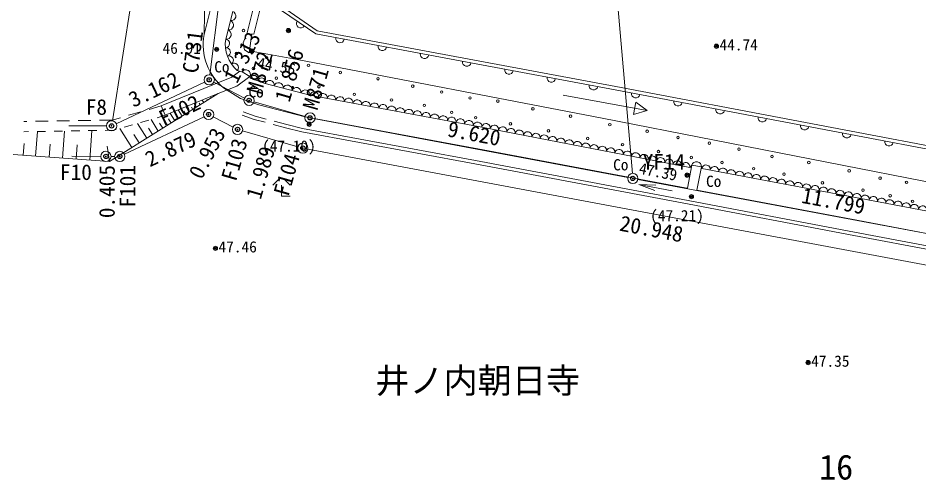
# Model space of a CAD drawing. Units: millimetres, scale not verified. Extents: x -29071210 to -28860960, y -117775216 to -117329466.
# Drawn here: x -29057908 to -29031516, y -117558762 to -117545217 of the extents above; entities that cross this region are included whole.
import ezdxf
from ezdxf.enums import TextEntityAlignment as Align

# ---------------------------------------------------------------- set-up
doc = ezdxf.new("R2010")
doc.units = ezdxf.units.MM
doc.header["$LTSCALE"] = 250
doc.header["$PDMODE"] = 32
doc.header["$PDSIZE"] = 125
doc.linetypes.add('USER4', pattern=[2.5, 1.5, -1])
doc.linetypes.add('USER7', pattern=[2, 1, -1])
for name, color, linetype, lineweight in [('S-SUV', 7, 'Continuous', 13), ('S-SUV-HTXT', 7, 'Continuous', 13), ('S-SUV-LWCN', 7, 'Continuous', 13), ('S-SUV-ROW', 7, 'Continuous', 15), ('S-SUV-SRVR', 3, 'Continuous', 13)]:
    doc.layers.add(name, color=color, linetype=linetype, lineweight=lineweight)
doc.layers.add('S-SUV-BMK', color=7, linetype='Continuous')
doc.styles.add('ＭＳ ゴシック', font='')
doc.styles.get('ＭＳ ゴシック').set_extended_font_data('MS Gothic')

# ---------------------------------------------------------------- blocks, each defined once
blk = doc.blocks.new('竹林')
at = {"color": 7, "linetype": 'Continuous', "lineweight": 13}
for p, q in [((-1, 0.3), (-0.3, 1)), ((0, 0.3), (0, -1)), ((0.3, 1), (1, 0.3)), ((0, -1), (1, -1))]:
    blk.add_line(p, q, dxfattribs=at)
blk = doc.blocks.new('ﾌﾟﾛｯﾄﾏｰｸ-03_1')
at = {"color": 3, "linetype": 'Continuous', "lineweight": 25}
blk.add_circle((0, 0), 0.5, dxfattribs=at)
at = {"color": 3}
blk.add_point((0, 0), dxfattribs=at)
blk = doc.blocks.new('open_arrow')
at = {"color": 0, "linetype": 'Continuous', "lineweight": -2}
blk.add_lwpolyline([(7.5, 1.25), (0, 0), (7.5, -1.25)], dxfattribs=at)
blk = doc.blocks.new('ﾌﾟﾛｯﾄﾏｰｸ-03')
at = {"color": 7, "linetype": 'Continuous', "lineweight": 15}
blk.add_circle((0, 0), 0.5, dxfattribs=at)
at = {"color": 7}
blk.add_point((0, 0), dxfattribs=at)

msp = doc.modelspace()

# ---------------------------------------------------------------- linework, layer by layer
at = {"layer": 'S-SUV'}
for p, q in [((-29050837.7, -117544193.4), (-29051195.2, -117545648.3)), ((-29050642.5, -117544237.1), (-29051001, -117545696)), ((-29052459.4, -117545703.3), (-29052253.1, -117544884.3)), ((-29051823, -117545838), (-29051618, -117545024)), ((-29051309, -117545944), (-29051195.2, -117545648.3)), ((-29051060, -117545686), (-29051139, -117546242)), ((-29051001, -117545696), (-29051060, -117545686)), ((-29051273, -117546155), (-29051309, -117545944)), ((-29051139, -117546242), (-29051273, -117546155)), ((-29051130.2, -117546179.7), (-29049735, -117546432)), ((-29049735, -117546432), (-29040800, -117548153)), ((-29051411.4, -117546776.3), (-29051644.3, -117546954.2)), ((-29051339, -117546797), (-29051486, -117546755)), ((-29051117, -117546929), (-29051339, -117546797)), ((-29052155, -117547155), (-29051644.3, -117546954.2)), ((-29051495.6, -117547218), (-29051117, -117546929)), ((-29051111, -117546985), (-29051117, -117546929)), ((-29053710, -117547792), (-29052155, -117547155)), ((-29052043.2, -117547433.4), (-29051495.6, -117547218)), ((-29051863.9, -117547285.8), (-29051389.9, -117547576.4)), ((-29053596.3, -117548069.6), (-29052043.2, -117547433.4)), ((-29052467.3, -117547698.4), (-29052513.8, -117547623.8)), ((-29052361.3, -117547632.1), (-29052378.9, -117547603.8)), ((-29052255.3, -117547565.9), (-29052279.4, -117547527.3)), ((-29052149.2, -117547499.7), (-29052155.7, -117547489.3)), ((-29052043.2, -117547433.4), (-29052044.9, -117547430.7)), ((-29053710, -117547792), (-29053596.3, -117548069.6)), ((-29053103.3, -117548095.8), (-29053217.2, -117547913.5)), ((-29052891.3, -117547963.3), (-29052982.8, -117547816.9)), ((-29052785.3, -117547897.1), (-29052825.4, -117547832.9)), ((-29052679.3, -117547830.8), (-29052748.3, -117547720.4)), ((-29052573.3, -117547764.6), (-29052602.2, -117547718.3)), ((-29053798.6, -117548530.2), (-29054011, -117548190.3)), ((-29053533.5, -117548364.6), (-29053699.1, -117548099.6)), ((-29053424.4, -117548296.4), (-29053498.4, -117548178.1)), ((-29053315.3, -117548228.3), (-29053451.7, -117548010.1)), ((-29053209.3, -117548162), (-29053271.9, -117548061.9)), ((-29052997.3, -117548029.6), (-29053048.6, -117547947.4)), ((-29040800, -117548153), (-29029724.2, -117550320.3)), ((-29054574.3, -117549014.9), (-29054923.5, -117548456)), ((-29054138.5, -117548742.6), (-29054410.8, -117548306.8)), ((-29053968.5, -117548636.4), (-29054089.7, -117548442.5)), ((-29053666.1, -117548447.4), (-29053760.6, -117548296.2)), ((-29057393.7, -117549267.5), (-29057341.5, -117548544.6)), ((-29056600.4, -117549324.9), (-29056543.1, -117548531.6)), ((-29055807.1, -117549382.2), (-29055744.7, -117548518.5)), ((-29054356.4, -117548878.8), (-29054511.8, -117548630.1)), ((-29057755.2, -117549241.4), (-29057730.2, -117548896)), ((-29056997.1, -117549296.2), (-29056969.7, -117548917.1)), ((-29056203.8, -117549353.5), (-29056173.8, -117548939.3)), ((-29055229, -117549424), (-29055291.9, -117548976.7)), ((-29038171, -117549529), (-29038298.8, -117550208.5)), ((-29037891, -117549583), (-29038019.4, -117550261.4)), ((-29038744.7, -117550289.1), (-29039727.2, -117550103.1)), ((-29038298.8, -117550208.5), (-29038369, -117550195.2))]:
    msp.add_line(p, q, dxfattribs=at)
for points in [[(-29029303.2, -117549432.1), (-29040417.5, -117547320.3), (-29049186.3, -117545685.4), (-29050430.6, -117544826.8), (-29050227.5, -117543938.7)], [(-29029286.3, -117549333.5), (-29040399, -117547222), (-29049147, -117545591), (-29050318, -117544783), (-29050130, -117543961)], [(-29028110, -117551497), (-29028317, -117551471), (-29028302, -117551399), (-29028601, -117551349), (-29028645, -117551375), (-29033216, -117550509), (-29037876, -117549627), (-29037891, -117549583), (-29038171, -117549529), (-29038233, -117549601), (-29044321, -117548414), (-29049357, -117547484), (-29050669, -117547137), (-29051111, -117546985)], [(-29058051, -117549220), (-29055229, -117549424), (-29052043.2, -117547433.4)], [(-29038369, -117550195.2), (-29044442.2, -117549052.6), (-29049499.3, -117548118.7), (-29050858, -117547759.4), (-29051389.9, -117547576.4)], [(-29038452.5, -117550637.4), (-29044524.7, -117549495), (-29049597.9, -117548558.1), (-29050068, -117548433.8)], [(-29038433.9, -117550539.2), (-29044506.4, -117549396.7), (-29049576, -117548460.5), (-29050038.3, -117548338.2)], [(-29028728.3, -117552020.8), (-29033336.9, -117551147.7), (-29038019.4, -117550261.4)], [(-29028531.1, -117552414.4), (-29033402.1, -117551491.5), (-29038433.9, -117550539.2)], [(-29028639.2, -117552495.7), (-29033420.7, -117551589.8), (-29038452.5, -117550637.4)]]:
    msp.add_lwpolyline(points, dxfattribs=at)
at = {"layer": 'S-SUV', "linetype": 'USER4'}
for points in [[(-29053710, -117547792), (-29055147.2, -117548208.7), (-29057737.9, -117548251)], [(-29050038.3, -117548338.2), (-29050959.8, -117548094.5), (-29051503.8, -117547907.4)], [(-29050068, -117548433.8), (-29050988.9, -117548190.2), (-29051536.3, -117548002)]]:
    msp.add_lwpolyline(points, dxfattribs=at)
at = {"layer": 'S-SUV', "linetype": 'USER7'}
msp.add_lwpolyline([(-29053596.3, -117548069.6), (-29055102, -117548508), (-29057733, -117548551)], dxfattribs=at)
at = {"layer": 'S-SUV'}
for centre in [(-29051304.4, -117545586.8), (-29051508.8, -117546256.3), (-29050623.2, -117546379.6), (-29049397, -117546603.9), (-29051010.8, -117546698.4), (-29048464.9, -117546816.9), (-29050339.7, -117546982), (-29047362.4, -117546998), (-29049093.4, -117547232.4), (-29046345.1, -117547216.4), (-29045498.2, -117547386.8), (-29048054.8, -117547456.1), (-29046968.2, -117547621.2), (-29044667.3, -117547562.6), (-29043852.4, -117547653.2), (-29046004.5, -117547778.4), (-29042824.4, -117547882.2), (-29045205.2, -117547983.4), (-29044502.5, -117548140.6), (-29041721.9, -117548095.2), (-29043484.9, -117548318.9), (-29040571.4, -117548345.6), (-29042371.7, -117548526.7), (-29041221.2, -117548750.4), (-29039479.5, -117548537.3), (-29038574.1, -117548718.4), (-29040198.6, -117548931.4), (-29037658, -117548888.8), (-29039149.3, -117549133.8), (-29036789.8, -117549064.6), (-29035820.4, -117549277.7), (-29038185.6, -117549307), (-29037285.1, -117549453.4), (-29034744.5, -117549453.4), (-29036358.4, -117549634.5), (-29035468.9, -117549794.3), (-29033562.1, -117549698.4), (-29034345.1, -117550050), (-29032656.6, -117549911.5), (-29031879, -117550034), (-29033157.6, -117550265.7), (-29032358.4, -117550428.1), (-29031703.6, -117550590.6)]:
    msp.add_circle(centre, 37.5, dxfattribs=at)
for centre, radius, start, end in [((-29051667.5, -117545155.8), 140.8, 262.30431, 69.42455), ((-29051735.8, -117545427.1), 140.8, 262.30431, 69.42455), ((-29049626, -117545380.9), 125.9, 145.78952, 324.99847), ((-29050838.3, -117545996.5), 1647.4, 169.74707, 231.49661), ((-29051804.1, -117545698.5), 140.8, 262.30431, 69.42455), ((-29048474.6, -117545817.2), 125.9, 169.8344, 349.04336), ((-29050838.3, -117545996.5), 997.4, 170.85493, 229.50211), ((-29051837.9, -117545964.9), 127.7, 273.07622, 83.29543), ((-29047237.2, -117546047.9), 125.9, 169.8344, 349.04336), ((-29051813.4, -117546218.9), 127.7, 287.73801, 97.95723), ((-29051725.3, -117546458.5), 127.7, 302.39981, 112.61902), ((-29045999.9, -117546278.6), 125.9, 169.8344, 349.04336), ((-29051579.5, -117546668), 127.7, 317.0616, 127.28082), ((-29044762.5, -117546509.3), 125.9, 169.8344, 349.04336), ((-29051230.2, -117546866.6), 129.2, 331.13083, 147.39819), ((-29043525.2, -117546740), 125.9, 169.8344, 349.04336), ((-29050997.9, -117547015.5), 117.1, 337.16292, 164.88177), ((-29050776.9, -117547091.5), 117.1, 337.16292, 164.88177), ((-29050540.7, -117547182.5), 136.2, 349.89082, 160.48023), ((-29050278.3, -117547251.9), 136.2, 349.89082, 160.48023), ((-29042287.9, -117546970.7), 125.9, 169.8344, 349.04336), ((-29050015.9, -117547321.3), 136.2, 349.89082, 160.48023), ((-29049753.5, -117547390.7), 136.2, 349.89082, 160.48023), ((-29049491.1, -117547460.1), 136.2, 349.89082, 160.48023), ((-29049231.7, -117547510.3), 128.1, 350.90866, 168.16543), ((-29041050.5, -117547201.4), 125.9, 169.8344, 349.04336), ((-29048979.9, -117547556.8), 128.1, 350.90866, 168.16543), ((-29048728.1, -117547603.3), 128.1, 350.90866, 168.16543), ((-29048476.3, -117547649.8), 128.1, 350.90866, 168.16543), ((-29048224.5, -117547696.3), 128.1, 350.90866, 168.16543), ((-29047972.7, -117547742.8), 128.1, 350.90866, 168.16543), ((-29047720.9, -117547789.3), 128.1, 350.90866, 168.16543), ((-29039813.6, -117547434.1), 125.9, 169.63711, 348.84606), ((-29038577, -117547669.1), 125.9, 169.63711, 348.84606), ((-29047469.1, -117547835.8), 128.1, 350.90866, 168.16543), ((-29047217.3, -117547882.3), 128.1, 350.90866, 168.16543), ((-29046965.5, -117547928.8), 128.1, 350.90866, 168.16543), ((-29046713.7, -117547975.3), 128.1, 350.90866, 168.16543), ((-29046461.9, -117548021.8), 128.1, 350.90866, 168.16543), ((-29037340.5, -117547904), 125.9, 169.63711, 348.84606), ((-29046210.1, -117548068.3), 128.1, 350.90866, 168.16543), ((-29045958.3, -117548114.8), 128.1, 350.90866, 168.16543), ((-29045706.5, -117548161.3), 128.1, 350.90866, 168.16543), ((-29045454.7, -117548207.8), 128.1, 350.90866, 168.16543), ((-29045202.9, -117548254.3), 128.1, 350.90866, 168.16543), ((-29044951.1, -117548300.8), 128.1, 350.90866, 168.16543), ((-29036104, -117548139), 125.9, 169.63711, 348.84606), ((-29044699.3, -117548347.3), 128.1, 350.90866, 168.16543), ((-29044447.5, -117548393.8), 128.1, 350.90866, 168.16543), ((-29044199.1, -117548436.8), 124.1, 348.53141, 169.40308), ((-29043955.5, -117548484.3), 124.1, 348.53141, 169.40308), ((-29043712, -117548531.8), 124.1, 348.53141, 169.40308), ((-29043468.5, -117548579.3), 124.1, 348.53141, 169.40308), ((-29034867.4, -117548373.9), 125.9, 169.63711, 348.84606), ((-29043225, -117548626.7), 124.1, 348.53141, 169.40308), ((-29042981.5, -117548674.2), 124.1, 348.53141, 169.40308), ((-29042737.9, -117548721.7), 124.1, 348.53141, 169.40308), ((-29042494.4, -117548769.2), 124.1, 348.53141, 169.40308), ((-29042250.9, -117548816.7), 124.1, 348.53141, 169.40308), ((-29033630.9, -117548608.9), 125.9, 169.63711, 348.84606), ((-29042007.4, -117548864.1), 124.1, 348.53141, 169.40308), ((-29041763.9, -117548911.6), 124.1, 348.53141, 169.40308), ((-29041520.3, -117548959.1), 124.1, 348.53141, 169.40308), ((-29041276.8, -117549006.6), 124.1, 348.53141, 169.40308), ((-29041033.3, -117549054.1), 124.1, 348.53141, 169.40308), ((-29040789.8, -117549101.5), 124.1, 348.53141, 169.40308), ((-29032394.4, -117548843.8), 125.9, 169.63711, 348.84606), ((-29040546.3, -117549149), 124.1, 348.53141, 169.40308), ((-29040302.7, -117549196.5), 124.1, 348.53141, 169.40308), ((-29040059.2, -117549244), 124.1, 348.53141, 169.40308), ((-29039815.7, -117549291.5), 124.1, 348.53141, 169.40308), ((-29039572.2, -117549338.9), 124.1, 348.53141, 169.40308), ((-29039328.7, -117549386.4), 124.1, 348.53141, 169.40308), ((-29039085.1, -117549433.9), 124.1, 348.53141, 169.40308), ((-29038841.6, -117549481.4), 124.1, 348.53141, 169.40308), ((-29038598.1, -117549528.9), 124.1, 348.53141, 169.40308), ((-29038354.6, -117549576.3), 124.1, 348.53141, 169.40308), ((-29038034.6, -117549574.5), 143.8, 356.6019, 161.56634), ((-29037753.3, -117549650), 124.8, 349.19467, 169.3701), ((-29037508.1, -117549696.4), 124.8, 349.19467, 169.3701), ((-29037262.8, -117549742.9), 124.8, 349.19467, 169.3701), ((-29037017.5, -117549789.3), 124.8, 349.19467, 169.3701), ((-29036772.3, -117549835.7), 124.8, 349.19467, 169.3701), ((-29036527, -117549882.1), 124.8, 349.19467, 169.3701), ((-29036281.8, -117549928.5), 124.8, 349.19467, 169.3701), ((-29036036.5, -117549975), 124.8, 349.19467, 169.3701), ((-29035791.2, -117550021.4), 124.8, 349.19467, 169.3701), ((-29035546, -117550067.8), 124.8, 349.19467, 169.3701), ((-29035300.7, -117550114.2), 124.8, 349.19467, 169.3701), ((-29035055.4, -117550160.7), 124.8, 349.19467, 169.3701), ((-29034810.2, -117550207.1), 124.8, 349.19467, 169.3701), ((-29034564.9, -117550253.5), 124.8, 349.19467, 169.3701), ((-29034319.6, -117550299.9), 124.8, 349.19467, 169.3701), ((-29034074.4, -117550346.3), 124.8, 349.19467, 169.3701), ((-29033829.1, -117550392.8), 124.8, 349.19467, 169.3701), ((-29033583.9, -117550439.2), 124.8, 349.19467, 169.3701), ((-29033338.6, -117550485.6), 124.8, 349.19467, 169.3701), ((-29033095.2, -117550529.3), 122.5, 348.08161, 170.46271), ((-29032854.7, -117550574.9), 122.5, 348.08161, 170.46271), ((-29032614.1, -117550620.4), 122.5, 348.08161, 170.46271), ((-29032373.5, -117550666), 122.5, 348.08161, 170.46271), ((-29032132.9, -117550711.6), 122.5, 348.08161, 170.46271), ((-29031892.3, -117550757.2), 122.5, 348.08161, 170.46271), ((-29031651.8, -117550802.8), 122.5, 348.08161, 170.46271), ((-29031411.2, -117550848.3), 122.5, 348.08161, 170.46271)]:
    msp.add_arc(centre, radius, start, end, dxfattribs=at)
at = {"layer": 'S-SUV-LWCN'}
for p, q in [((-29041935.4, -117547475.5), (-29039477.8, -117547933.7)), ((-29039812.1, -117547680.7), (-29039880.8, -117548049.3)), ((-29039880.8, -117548049.3), (-29039477.8, -117547933.7)), ((-29039477.8, -117547933.7), (-29039812.1, -117547680.7))]:
    msp.add_line(p, q, dxfattribs=at)
msp.add_open_spline([(-29058616, -117530458.7), (-29057277.8, -117531610.8), (-29055927.4, -117532761.6), (-29054734.3, -117534063.3), (-29054338.5, -117534495.3), (-29053942.1, -117534942), (-29053664.5, -117535458), (-29053039.6, -117536619), (-29052581.1, -117537894.4), (-29052371.4, -117539196.2), (-29052026.3, -117541337.8), (-29052430, -117543534.3), (-29052459.4, -117545703.3)], degree=3, knots=[0, 0, 0, 0, 1, 1, 1, 2, 2, 2, 3, 3, 3, 4, 4, 4, 4], dxfattribs=at)
at = {"layer": 'S-SUV-ROW'}
for p, q in [((-29039911.9, -117549771.6), (-29041182.1, -117535063.6)), ((-29055142.8, -117548231.8), (-29053470.2, -117537560.2)), ((-29051254.7, -117538645.8), (-29052287.3, -117546881.2)), ((-29055030.4, -117548316), (-29052441.6, -117547094)), ((-29052172.7, -117547098.8), (-29051272.3, -117547563.2)), ((-29050994.8, -117547673.4), (-29049498.2, -117548102.6)), ((-29052459.5, -117548109.9), (-29054792, -117549210.9)), ((-29051610, -117548414.1), (-29052190.6, -117548114.6)), ((-29049206.6, -117548171.7), (-29040046.4, -117549893.4)), ((-29056416.4, -117548377.2), (-29055316, -117548379.7)), ((-29049708.4, -117548990.1), (-29051332.5, -117548524.2)), ((-29029123.4, -117552873.3), (-29049416.8, -117549059.2)), ((-29056333, -117549271.5), (-29055483, -117549273.6)), ((-29055077.7, -117549274.6), (-29055183, -117549274.3)), ((-29039751.6, -117549948.8), (-29028450.6, -117552072.8))]:
    msp.add_line(p, q, dxfattribs=at)

# ---------------------------------------------------------------- block references
at = {"layer": 'S-SUV', "xscale": 250, "yscale": 250}
msp.add_blockref('竹林', (-29050190.4, -117550188.8), dxfattribs=at)
at = {"layer": 'S-SUV', "xscale": 66.7, "yscale": 66.7, "rotation": 349.3}
msp.add_blockref('open_arrow', (-29039727.2, -117550103.1), dxfattribs=at)
at = {"layer": 'S-SUV-BMK', "xscale": 300, "yscale": 300}
for p in [(-29052306, -117547030), (-29051139, -117547632), (-29052323.9, -117548045.8), (-29049354, -117548144), (-29055166, -117548380), (-29051476.7, -117548482.9), (-29049564.2, -117549031.4), (-29055333, -117549274), (-29054927.7, -117549274.9), (-29039899, -117549921.1)]:
    msp.add_blockref('ﾌﾟﾛｯﾄﾏｰｸ-03', p, dxfattribs=at)
at = {"layer": 'S-SUV-SRVR', "xscale": 75, "yscale": 75}
for p in [(-29049986.6, -117545585.9), (-29052089.1, -117546135.2), (-29037449, -117546046), (-29051057.7, -117546189.5), (-29049379.2, -117548330.9), (-29038308.1, -117549824.8), (-29038182.1, -117550455.8), (-29052125, -117551969), (-29034765, -117555320)]:
    msp.add_blockref('ﾌﾟﾛｯﾄﾏｰｸ-03_1', p, dxfattribs=at)

# ---------------------------------------------------------------- texts
at = {"layer": 'S-SUV-BMK', "style": 'ＭＳ ゴシック'}
msp.add_text('C731', height=458.2, rotation=82.853, dxfattribs=at).set_placement((-29052347.9, -117545634.7), align=Align.BOTTOM_RIGHT)
for s, rotation, p in [('M872', 73.995, (-29051222.7, -117547347.9)), ('M871', 73.995, (-29049581.2, -117547818.8)), ('F102', 25.269, (-29053840.3, -117547977.8)), ('F103', 73.995, (-29051963.9, -117549903.6)), ('F104', 73.995, (-29050430.6, -117550343.4)), ('F101', 89.874, (-29054930.5, -117550774.9))]:
    msp.add_text(s, height=458.2, rotation=rotation, dxfattribs=at).set_placement(p, align=Align.TOP_LEFT)
for s, p in [('F8', (-29055923.9, -117547597.2)), ('YF14', (-29039610, -117549201.6)), ('F10', (-29056680.1, -117549507.5))]:
    msp.add_text(s, height=458.2, dxfattribs=at).set_placement(p, align=Align.TOP_LEFT)
at = {"layer": 'S-SUV-HTXT', "style": 'ＭＳ ゴシック'}
for s, rotation, p in [('1.313', 62.713, (-29051343, -117546366.4)), ('1.856', 73.995, (-29049962.2, -117546896.7)), ('3.162', 25.269, (-29053922.8, -117547309.4)), ('0.953', 62.713, (-29052373.1, -117549180.9)), ('9.620', 349.355, (-29044545.7, -117548602.6)), ('2.879', 25.269, (-29053439, -117549056)), ('1.989', 73.995, (-29050804.8, -117549748.4)), ('0.405', 89.874, (-29055303.3, -117550305.3)), ('11.799', 349.355, (-29034020.2, -117550580.8)), ('20.948', 349.355, (-29039350.9, -117551396.2))]:
    msp.add_text(s, height=458.2, rotation=rotation, dxfattribs=at).set_placement(p, align=Align.MIDDLE_CENTER)
for s, height, p in [('Co', 329.9, (-29051936.6, -117546647.9)), ('Co', 329.9, (-29050933.9, -117547384.3)), ('Co', 329.9, (-29040251.5, -117549519.6)), ('Co', 329.9, (-29037529.7, -117550004.6)), ('井ノ内朝日寺', 733.1, (-29044442.8, -117555846.5))]:
    msp.add_text(s, height=height, dxfattribs=at).set_placement(p, align=Align.MIDDLE_CENTER)
msp.add_text('16', height=733.1, dxfattribs=at).set_placement((-29033442.3, -117558969.8), align=Align.BOTTOM_RIGHT)
at = {"layer": 'S-SUV-SRVR', "style": 'ＭＳ ゴシック'}
for s, p in [('46.91', (-29053673.1, -117546367)), ('44.74', (-29037358.1, -117546266.2)), ('47.46', (-29052034.1, -117552189.2)), ('47.35', (-29034674.1, -117555540.2))]:
    msp.add_text(s, height=329.9, dxfattribs=at).set_placement(p, align=Align.BOTTOM_LEFT)
for s, rotation, p in [('44.56', 349.75, (-29050935.1, -117546785.5)), ('47.39', 348.967, (-29039756.9, -117549875.1))]:
    msp.add_text(s, height=329.9, rotation=rotation, dxfattribs=at).set_placement(p, align=Align.BOTTOM_LEFT)
for s, p in [('(47.10)', (-29049972.3, -117549234.4)), ('(47.21)', (-29038604.7, -117551274.3))]:
    msp.add_text(s, height=329.9, dxfattribs=at).set_placement(p, align=Align.BOTTOM_CENTER)

doc.saveas('drawing.dxf')
